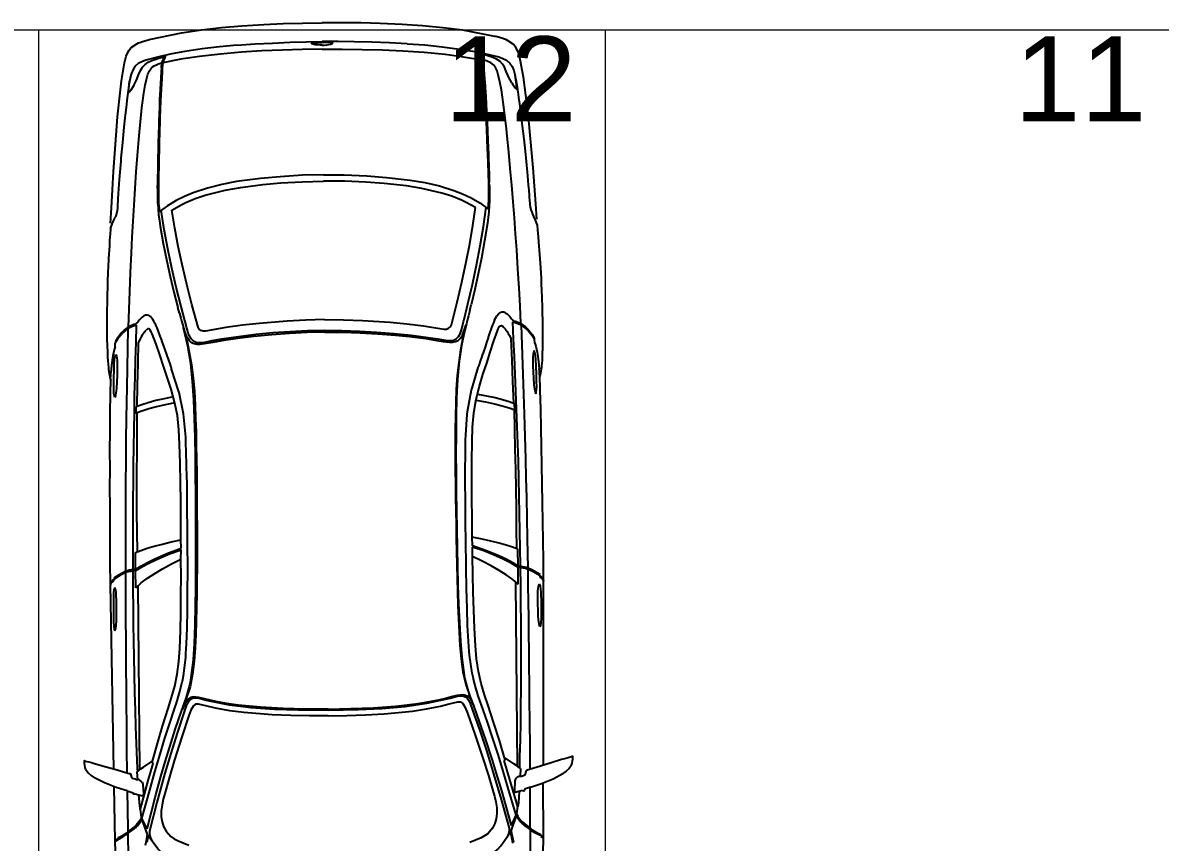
# Model space of a CAD drawing. Header units: inches. Extents: x 13 to 261, y -112 to -47.
# Drawn here: x 52.744 to 57.562, y -82.17 to -78.697 of the extents above; entities that cross this region are included whole.
import ezdxf

# ---------------------------------------------------------------- set-up
doc = ezdxf.new("R2010")
doc.units = ezdxf.units.IN
doc.header["$MEASUREMENT"] = 0
doc.layers.add('CAJONES', color=3, linetype='Continuous', lineweight=20)
doc.layers.add('TEXTOS', color=124, linetype='Continuous', lineweight=30)
doc.styles.add('TEXTOS', font='ARIALUNI.TTF', dxfattribs={"height": 0.36})

msp = doc.modelspace()

# ---------------------------------------------------------------- linework, layer by layer
at = {"linetype": 'Continuous'}
for p, q in [((54.7471, -78.7557), (54.7441, -78.7547)), ((53.2772, -78.7689), (53.2802, -78.7678)), ((53.3458, -78.8407), (53.3498, -78.8402)), ((54.6798, -78.8288), (54.6758, -78.8283)), ((54.6946, -78.8682), (54.6936, -78.8607)), ((53.3312, -78.8879), (53.3312, -78.8869)), ((53.3317, -78.8804), (53.3326, -78.8729)), ((54.6952, -78.8757), (54.6952, -78.8747)), ((53.3148, -79.3995), (53.3152, -79.3865)), ((54.7208, -79.387), (54.7201, -79.374)), ((54.7208, -79.387), (54.721, -79.4155)), ((53.3148, -79.3995), (53.3151, -79.428)), ((53.1161, -79.5458), (53.1195, -79.4813)), ((54.922, -79.5297), (54.9175, -79.4652)), ((53.4081, -79.9282), (53.4013, -79.9043)), ((54.637, -79.9172), (54.6433, -79.8932)), ((53.2388, -79.9562), (53.2343, -79.9618)), ((53.4194, -79.9691), (53.4194, -79.9701)), ((53.4194, -79.9701), (53.4231, -79.9836)), ((54.6264, -79.9593), (54.623, -79.9729)), ((54.6264, -79.9583), (54.6264, -79.9593)), ((54.8067, -79.9422), (54.8113, -79.9477)), ((54.8224, -79.9646), (54.8194, -79.9641)), ((53.2235, -79.9789), (53.2265, -79.9784)), ((53.2617, -80.0055), (53.2662, -80.0005)), ((53.4231, -79.9836), (53.4241, -79.9881)), ((53.4246, -79.9901), (53.4241, -79.9881)), ((53.4256, -79.9906), (53.4246, -79.9901)), ((53.4405, -80.0314), (53.4256, -79.9906)), ((54.6064, -80.021), (54.6206, -79.9799)), ((54.6206, -79.9799), (54.6216, -79.9794)), ((54.6216, -79.9794), (54.622, -79.9774)), ((54.623, -79.9729), (54.622, -79.9774)), ((54.7847, -79.9919), (54.7801, -79.987)), ((53.1353, -80.0708), (53.1357, -80.0542)), ((53.2386, -80.0433), (53.2375, -80.0403)), ((54.8085, -80.0292), (54.8095, -80.0262)), ((54.9123, -80.0549), (54.9116, -80.0383)), ((53.3742, -80.164), (53.3736, -80.162)), ((54.6751, -80.1524), (54.6756, -80.1504)), ((54.9355, -80.2486), (54.9335, -80.1966)), ((53.1156, -80.2649), (53.1166, -80.2128)), ((54.9355, -80.2486), (54.9355, -80.2481)), ((54.9355, -80.2546), (54.9355, -80.2486)), ((53.1156, -80.2649), (53.1155, -80.2644)), ((53.1156, -80.2709), (53.1156, -80.2649)), ((54.6484, -80.9132), (54.6481, -80.8777)), ((53.4145, -80.9242), (53.4141, -80.8887)), ((53.4144, -80.9697), (53.4145, -80.9302)), ((54.6493, -80.9587), (54.6485, -80.9192)), ((54.8427, -80.9999), (54.8416, -80.9274)), ((53.2218, -81.0144), (53.2216, -80.9419)), ((53.2218, -81.0144), (53.2118, -81.0135)), ((54.8427, -80.9999), (54.8527, -80.9988)), ((53.1158, -81.0749), (53.1158, -81.0744)), ((53.1158, -81.0774), (53.1158, -81.0749)), ((53.1303, -81.8598), (53.1158, -81.0774)), ((53.1346, -81.0527), (53.1296, -81.0508)), ((53.1297, -81.0623), (53.1296, -81.0563)), ((54.8398, -81.8485), (54.8328, -81.068)), ((54.9305, -81.0367), (54.9355, -81.0346)), ((54.9356, -81.0461), (54.9356, -81.0401)), ((54.9492, -81.8435), (54.9497, -81.061)), ((54.9497, -81.0585), (54.9497, -81.058)), ((54.9497, -81.061), (54.9497, -81.0585)), ((53.2399, -81.8628), (53.2329, -81.0823)), ((53.3905, -81.5935), (53.3909, -81.5919)), ((54.6576, -81.6001), (54.657, -81.5986)), ((54.6844, -81.5819), (54.6839, -81.5804)), ((53.4176, -81.6112), (53.4181, -81.6097)), ((53.198, -81.8792), (53.2025, -81.8811)), ((53.2077, -81.8991), (53.2025, -81.8811)), ((53.2279, -81.8724), (53.2297, -81.9059)), ((54.8519, -81.8579), (54.8507, -81.8914)), ((54.8557, -81.8899), (54.8507, -81.8914)), ((54.8726, -81.8842), (54.8774, -81.8662)), ((54.8819, -81.8641), (54.8774, -81.8662)), ((53.136, -82.1623), (53.132, -81.9348)), ((53.2247, -81.9044), (53.2297, -81.9059)), ((53.2493, -81.9147), (53.2524, -81.9232)), ((54.8313, -81.9006), (54.8283, -81.9091)), ((54.8946, -81.937), (54.8697, -81.9457)), ((54.949, -82.146), (54.9489, -81.9185)), ((53.1867, -81.9523), (53.2117, -81.9606)), ((53.2117, -81.9606), (53.2118, -81.9651)), ((53.2118, -81.9651), (53.2123, -81.9661)), ((53.2203, -81.9655), (53.2518, -81.9737)), ((54.8612, -81.9508), (54.8298, -81.9596)), ((54.8697, -81.9502), (54.8692, -81.9512)), ((54.8697, -81.9457), (54.8697, -81.9502)), ((53.2472, -82.0643), (53.2424, -82.0318)), ((54.8361, -82.05), (54.8403, -82.0175)), ((53.2723, -82.137), (53.2487, -82.0707)), ((54.8122, -82.1233), (54.8347, -82.0566)), ((54.8088, -82.1293), (54.8093, -82.1283)), ((54.8103, -82.1308), (54.8093, -82.1283)), ((53.1361, -82.1678), (53.136, -82.1623)), ((53.136, -82.1643), (53.136, -82.1638)), ((53.1376, -82.1667), (53.1361, -82.1678)), ((53.1448, -82.4187), (53.1361, -82.1678)), ((53.1465, -82.1612), (53.1376, -82.1667)), ((53.2744, -82.1445), (53.2754, -82.142)), ((53.2759, -82.143), (53.2754, -82.142)), ((54.9384, -82.1451), (54.9475, -82.1505)), ((54.9448, -82.4026), (54.949, -82.1515)), ((54.9475, -82.1505), (54.949, -82.1515)), ((54.949, -82.1515), (54.949, -82.146)), ((54.949, -82.148), (54.949, -82.1475))]:
    msp.add_line(p, q, dxfattribs=at)
for points in [[(53.2802, -78.7678), (53.4159, -78.7396), (53.5008, -78.7274), (53.5862, -78.7176), (53.6717, -78.7103), (53.7651, -78.7045), (53.8471, -78.7008), (53.9296, -78.6985), (54.0116, -78.6973)], [(54.7441, -78.7547), (54.6079, -78.7289), (54.5228, -78.7182), (54.4372, -78.71), (54.3516, -78.7042), (54.2581, -78.7001), (54.1761, -78.6978), (54.0936, -78.697), (54.0116, -78.6973)], [(54.9175, -79.4652), (54.9118, -79.3883), (54.9061, -79.3118), (54.8994, -79.2349), (54.8922, -79.1579), (54.8845, -79.081), (54.8754, -79.0046), (54.8647, -78.9282), (54.8515, -78.8523), (54.8437, -78.8238), (54.8315, -78.7995), (54.8214, -78.788), (54.7978, -78.7723), (54.7897, -78.7683), (54.7842, -78.7664), (54.7727, -78.7625), (54.7471, -78.7557)], [(53.1195, -79.4813), (53.1239, -79.4043), (53.1282, -79.3277), (53.1335, -79.2507), (53.1393, -79.1736), (53.1456, -79.0965), (53.1534, -79.02), (53.1627, -78.9434), (53.1746, -78.8673), (53.1818, -78.8387), (53.1936, -78.8141), (53.2035, -78.8025), (53.2268, -78.7863), (53.2348, -78.7822), (53.2403, -78.7802), (53.2517, -78.7761), (53.2772, -78.7689)], [(53.6519, -78.7925), (53.578, -78.7992), (53.5045, -78.8078), (53.4311, -78.819), (53.3757, -78.829), (53.3203, -78.841), (53.266, -78.8555), (53.249, -78.8621), (53.2331, -78.8703), (53.2192, -78.8824), (53.2098, -78.8975), (53.2035, -78.9145), (53.1996, -78.9311)], [(54.0126, -78.8093), (53.9281, -78.8105), (53.8436, -78.8128), (53.7571, -78.8166), (53.6707, -78.8218), (53.5812, -78.8296), (53.4923, -78.8399), (53.4144, -78.8521), (53.3371, -78.8663)], [(53.6519, -78.7925), (53.7269, -78.7868), (53.8018, -78.7832), (53.8768, -78.78), (53.9443, -78.7784), (54.0123, -78.7768)], [(54.0124, -78.7923), (54.0034, -78.7919), (53.9934, -78.7914), (53.9844, -78.79), (53.9769, -78.7886), (53.9764, -78.7886), (53.9684, -78.7862), (53.9683, -78.7837), (53.9818, -78.7811), (53.9953, -78.7804), (54.0123, -78.7803)], [(54.3729, -78.7861), (54.2978, -78.7817), (54.2228, -78.7794), (54.1478, -78.7776), (54.0803, -78.7772), (54.0123, -78.7768)], [(54.0124, -78.7923), (54.0214, -78.7917), (54.0314, -78.7911), (54.0404, -78.7895), (54.0479, -78.788), (54.0484, -78.788), (54.0564, -78.7854), (54.0563, -78.7829), (54.0428, -78.7805), (54.0293, -78.7801), (54.0123, -78.7803)], [(54.0126, -78.8093), (54.0971, -78.809), (54.1816, -78.8098), (54.2681, -78.812), (54.3546, -78.8157), (54.4442, -78.8219), (54.5333, -78.8306), (54.6114, -78.8414), (54.689, -78.8542)], [(54.3729, -78.7861), (54.4469, -78.7914), (54.5205, -78.7987), (54.5941, -78.8086), (54.6497, -78.8176), (54.7053, -78.8286), (54.7599, -78.8421), (54.7769, -78.8484), (54.793, -78.8563), (54.8071, -78.8682), (54.8168, -78.8831), (54.8234, -78.9), (54.8276, -78.9165)], [(53.2621, -78.8735), (53.276, -78.8644), (53.291, -78.8572), (53.3199, -78.8475), (53.3458, -78.8407)], [(53.3498, -78.8402), (53.3459, -78.8452), (53.34, -78.8573), (53.3385, -78.8613), (53.3375, -78.8643), (53.3371, -78.8663), (53.3371, -78.8663), (53.3371, -78.8673), (53.3366, -78.8718), (53.3357, -78.8788), (53.3357, -78.8793), (53.3357, -78.8803), (53.3352, -78.8863), (53.3344, -78.9053), (53.3331, -78.9314), (53.3327, -78.9334), (53.3306, -78.9789), (53.328, -79.0264), (53.3252, -79.1009), (53.3248, -79.1144), (53.3237, -79.1575), (53.3221, -79.207), (53.3221, -79.207), (53.32, -79.3025), (53.3194, -79.35), (53.3187, -79.39), (53.3188, -79.3925), (53.3189, -79.411), (53.3191, -79.4355), (53.3192, -79.445), (53.3193, -79.4515), (53.3193, -79.4545), (53.3194, -79.462), (53.3227, -79.4975)], [(53.3331, -78.8664), (53.335, -78.8613), (53.336, -78.8588)], [(53.3458, -78.8407), (53.3379, -78.8538), (53.336, -78.8583), (53.336, -78.8588)], [(54.6758, -78.8283), (54.6798, -78.8333), (54.6859, -78.8453), (54.6875, -78.8492), (54.6885, -78.8522), (54.689, -78.8542), (54.689, -78.8542), (54.689, -78.8552), (54.6895, -78.8597), (54.6906, -78.8667), (54.6906, -78.8672), (54.6906, -78.8682), (54.6912, -78.8742), (54.6923, -78.8932), (54.6941, -78.9192), (54.6946, -78.9212), (54.6975, -78.9667), (54.7009, -79.0141), (54.7051, -79.0886), (54.7057, -79.1021), (54.7076, -79.1451), (54.71, -79.1946), (54.71, -79.1946), (54.7139, -79.29), (54.7153, -79.3375), (54.7167, -79.3775), (54.7167, -79.38), (54.7169, -79.3985), (54.7171, -79.423), (54.7172, -79.4325), (54.7172, -79.439), (54.7173, -79.442), (54.7173, -79.4495), (54.7146, -79.485)], [(54.7641, -78.8601), (54.75, -78.8512), (54.7349, -78.8443), (54.7058, -78.8351), (54.6798, -78.8288)], [(54.6798, -78.8288), (54.6879, -78.8417), (54.6899, -78.8462), (54.6899, -78.8467)], [(54.693, -78.8542), (54.691, -78.8492), (54.6899, -78.8467)], [(54.854, -79.9718), (54.8503, -79.8968), (54.8462, -79.8219), (54.8414, -79.7404), (54.8362, -79.6594), (54.8311, -79.5915), (54.8265, -79.524), (54.8209, -79.4561), (54.8153, -79.3851), (54.8091, -79.3147), (54.8025, -79.2457), (54.7964, -79.1773), (54.7931, -79.1468), (54.7807, -79.0434), (54.7716, -78.9815), (54.7648, -78.9481), (54.7596, -78.9241), (54.7529, -78.9012), (54.7463, -78.8872), (54.7372, -78.8753), (54.7321, -78.8708), (54.7261, -78.8669), (54.7105, -78.8595), (54.708, -78.8586), (54.693, -78.8542)], [(54.693, -78.8542), (54.693, -78.8552), (54.6936, -78.8607)], [(54.7981, -78.9198), (54.7919, -78.9033), (54.7843, -78.8859), (54.7757, -78.872), (54.7641, -78.8601)], [(53.1921, -79.9867), (53.1944, -79.9116), (53.1972, -79.8366), (53.2005, -79.7551), (53.2043, -79.674), (53.2082, -79.606), (53.2116, -79.5385), (53.216, -79.4704), (53.2203, -79.3994), (53.2252, -79.3288), (53.2306, -79.2598), (53.2355, -79.1912), (53.2382, -79.1607), (53.2488, -79.0571), (53.2567, -78.995), (53.2629, -78.9615), (53.2677, -78.9374), (53.274, -78.9144), (53.2804, -78.9003), (53.2892, -78.8883), (53.2942, -78.8837), (53.3002, -78.8797), (53.3156, -78.872), (53.3181, -78.871), (53.3331, -78.8664)], [(53.2292, -78.9338), (53.235, -78.9172), (53.2423, -78.8997), (53.2507, -78.8856), (53.2621, -78.8735)], [(53.3312, -78.8879), (53.3304, -78.9024), (53.3304, -78.9024), (53.3286, -78.9304), (53.3261, -78.9784), (53.3261, -78.9834), (53.3239, -79.0209), (53.3227, -79.0545), (53.3208, -79.1145), (53.3203, -79.1215), (53.3204, -79.131), (53.3181, -79.207), (53.3181, -79.207), (53.3174, -79.238), (53.3166, -79.2665), (53.3163, -79.2835), (53.3156, -79.3165), (53.3155, -79.3595), (53.3152, -79.3865)], [(53.3312, -78.8869), (53.3312, -78.8859), (53.3317, -78.8829), (53.3317, -78.8804)], [(53.3331, -78.8664), (53.3331, -78.8674), (53.3326, -78.8729)], [(54.6952, -78.8747), (54.6952, -78.8737), (54.6946, -78.8707), (54.6946, -78.8682)], [(54.6952, -78.8757), (54.6963, -78.8902), (54.6963, -78.8902), (54.6986, -78.9181), (54.702, -78.9661), (54.702, -78.9711), (54.7049, -79.0086), (54.7067, -79.0421), (54.7097, -79.1021), (54.7103, -79.109), (54.7104, -79.1185), (54.714, -79.1945), (54.714, -79.1945), (54.7153, -79.2255), (54.7166, -79.254), (54.7172, -79.271), (54.7185, -79.304), (54.7194, -79.347), (54.7201, -79.374)], [(53.1996, -78.9311), (53.1991, -78.9331), (53.1963, -78.9466), (53.1953, -78.9526), (53.1915, -78.9761), (53.1901, -78.9841), (53.1878, -79.0057), (53.1864, -79.0152), (53.185, -79.0287), (53.1817, -79.0557), (53.178, -79.0888), (53.1766, -79.1003), (53.1725, -79.1393), (53.1661, -79.2049), (53.1602, -79.2704), (53.1593, -79.2844), (53.153, -79.362), (53.1503, -79.401), (53.149, -79.4205), (53.1472, -79.445)], [(53.2146, -78.9631), (53.2016, -78.983), (53.1986, -78.9871), (53.1966, -78.9891), (53.1942, -78.9916), (53.1932, -78.9921), (53.1922, -78.9911), (53.1921, -78.9861), (53.1921, -78.9856), (53.1921, -78.9836), (53.193, -78.9736), (53.1966, -78.9444)], [(53.2146, -78.9631), (53.2252, -78.9438), (53.2292, -78.9338)], [(54.8151, -78.9522), (54.8022, -78.9297), (54.7981, -78.9198)], [(54.8151, -78.9522), (54.8194, -78.9581), (54.8265, -78.9685), (54.8296, -78.9725), (54.8316, -78.9745), (54.8341, -78.9769), (54.8351, -78.9774), (54.8361, -78.9764), (54.8361, -78.9714), (54.836, -78.9709), (54.836, -78.9689), (54.8349, -78.9589), (54.8308, -78.9298)], [(54.8276, -78.9165), (54.8281, -78.9185), (54.8312, -78.932), (54.8323, -78.9379), (54.8365, -78.9614), (54.838, -78.9694), (54.8407, -78.9909), (54.8423, -79.0004), (54.8439, -79.0138), (54.8477, -79.0408), (54.852, -79.0738), (54.8536, -79.0853), (54.8584, -79.1242), (54.866, -79.1897), (54.8731, -79.2551), (54.8742, -79.2691), (54.8819, -79.3465), (54.8853, -79.3855), (54.8869, -79.405), (54.8892, -79.4295)], [(54.0173, -79.3413), (53.9293, -79.3435), (53.8339, -79.3494), (53.7505, -79.3571), (53.6501, -79.3705), (53.5877, -79.3821), (53.5263, -79.3977), (53.466, -79.4177), (53.4291, -79.433), (53.3933, -79.4508), (53.357, -79.4727), (53.3227, -79.4975)], [(54.0173, -79.3413), (54.1053, -79.342), (54.2009, -79.3461), (54.2844, -79.3524), (54.385, -79.364), (54.4476, -79.3744), (54.5093, -79.3889), (54.5699, -79.4078), (54.6071, -79.4225), (54.6432, -79.4397), (54.6799, -79.4608), (54.7146, -79.485)], [(53.3761, -79.491), (53.4174, -79.4676), (53.4344, -79.4595), (53.4747, -79.4421), (53.5166, -79.4282), (53.6019, -79.4065), (53.6663, -79.3949), (53.7607, -79.3826), (53.8376, -79.3759), (53.9276, -79.3706), (54.0176, -79.3678)], [(54.6611, -79.4795), (54.6194, -79.4569), (54.6023, -79.449), (54.5617, -79.4324), (54.5195, -79.4193), (54.4339, -79.399), (54.3693, -79.3886), (54.2747, -79.378), (54.1976, -79.3726), (54.1076, -79.3689), (54.0176, -79.3678)], [(53.3151, -79.428), (53.3152, -79.4425), (53.3153, -79.453), (53.3154, -79.46), (53.3159, -79.467), (53.3171, -79.4845)], [(54.721, -79.4155), (54.7211, -79.43), (54.7212, -79.4405), (54.7213, -79.4475), (54.7209, -79.4545), (54.72, -79.472)], [(54.8892, -79.4295), (54.8892, -79.4315), (54.8892, -79.434)], [(54.8892, -79.434), (54.8909, -79.4539), (54.8914, -79.4594), (54.892, -79.4659), (54.8936, -79.4784), (54.8957, -79.4879), (54.8967, -79.4904), (54.8998, -79.4999), (54.8998, -79.5004), (54.9013, -79.5034)], [(53.1473, -79.4495), (53.1459, -79.4696), (53.1455, -79.4751), (53.145, -79.4816), (53.1437, -79.4941), (53.1417, -79.5036), (53.1408, -79.5061), (53.1379, -79.5156), (53.1379, -79.5161), (53.1364, -79.5191)], [(53.1472, -79.445), (53.1472, -79.447), (53.1473, -79.4495)], [(53.3171, -79.4845), (53.3198, -79.5105), (53.323, -79.5355), (53.3263, -79.5594), (53.3394, -79.6333), (53.3541, -79.7072), (53.3687, -79.7731), (53.3843, -79.8384), (53.4013, -79.9043)], [(54.0228, -79.9552), (54.1023, -79.956), (54.1824, -79.9583), (54.2999, -79.9663), (54.3715, -79.9726), (54.4421, -79.9815), (54.5282, -79.9952), (54.5387, -79.9951), (54.5477, -79.992), (54.5551, -79.986), (54.5595, -79.9774), (54.5837, -79.8817), (54.6039, -79.796), (54.6227, -79.7109), (54.6375, -79.6337), (54.6503, -79.5566), (54.6611, -79.4795)], [(54.0232, -80.0012), (54.0962, -80.0016), (54.1698, -80.0039), (54.2428, -80.0078), (54.3159, -80.0136), (54.3889, -80.021), (54.4615, -80.0303), (54.5016, -80.037), (54.5411, -80.0436), (54.5551, -80.044), (54.5681, -80.0419), (54.5796, -80.0368), (54.5895, -80.0272), (54.5964, -80.0156), (54.6013, -80.0026), (54.6046, -79.989), (54.608, -79.976), (54.6114, -79.9625), (54.6148, -79.9489), (54.6298, -79.8888), (54.649, -79.8066), (54.6663, -79.725), (54.6821, -79.6428), (54.6953, -79.5607), (54.7066, -79.4786)], [(54.72, -79.472), (54.7178, -79.498), (54.715, -79.523), (54.7122, -79.547), (54.7004, -79.6212), (54.687, -79.6953), (54.6736, -79.7614), (54.6592, -79.827), (54.6433, -79.8932)], [(54.8946, -79.4834), (54.8957, -79.4879), (54.8967, -79.4904), (54.8998, -79.4999), (54.8998, -79.5004), (54.9013, -79.5034)], [(53.1163, -79.5688), (53.1227, -79.5503), (53.1232, -79.5498), (53.1251, -79.5442), (53.1295, -79.5337), (53.1339, -79.5247), (53.1359, -79.5201), (53.1364, -79.5191)], [(53.1427, -79.4991), (53.1417, -79.5036), (53.1408, -79.5061), (53.1379, -79.5156), (53.1379, -79.5161), (53.1364, -79.5191)], [(54.0232, -80.0012), (53.9502, -80.0029), (53.8768, -80.0065), (53.8038, -80.0117), (53.7309, -80.0188), (53.658, -80.0275), (53.5855, -80.0381), (53.5456, -80.0455), (53.5062, -80.0529), (53.4922, -80.0535), (53.4792, -80.0516), (53.4676, -80.0467), (53.4575, -80.0373), (53.4504, -80.0259), (53.4453, -80.0129), (53.4417, -79.9994), (53.4381, -79.9865), (53.4345, -79.973), (53.4308, -79.9595), (53.4148, -79.8997), (53.3941, -79.8179), (53.3753, -79.7365), (53.3581, -79.6547), (53.3434, -79.5728), (53.3306, -79.4909)], [(54.0228, -79.9552), (53.9433, -79.9574), (53.8634, -79.9612), (53.746, -79.9712), (53.6745, -79.9788), (53.6041, -79.989), (53.5182, -80.0042), (53.5077, -80.0043), (53.4987, -80.0014), (53.4912, -79.9955), (53.4866, -79.987), (53.4607, -79.8918), (53.439, -79.8064), (53.4187, -79.7216), (53.4025, -79.6448), (53.3883, -79.5679), (53.3761, -79.491)], [(54.9223, -79.5527), (54.9156, -79.5342), (54.9151, -79.5337), (54.913, -79.5283), (54.9084, -79.5178), (54.9039, -79.5088), (54.9018, -79.5043), (54.9013, -79.5034)], [(53.1163, -79.5688), (53.1159, -79.5713), (53.1145, -79.5913), (53.1123, -79.6204), (53.111, -79.6419), (53.1075, -79.6959), (53.1058, -79.7329), (53.105, -79.7529), (53.1034, -79.7964), (53.103, -79.8105), (53.1019, -79.857), (53.1015, -79.8685), (53.1012, -79.8865), (53.1009, -79.912), (53.1005, -79.926), (53.1007, -79.9505), (53.1004, -79.969), (53.1005, -79.9835), (53.1007, -79.9975), (53.1007, -80.006), (53.1008, -80.018), (53.101, -80.03), (53.101, -80.04), (53.1018, -80.0635), (53.1025, -80.094), (53.1037, -80.115), (53.1049, -80.1304), (53.1055, -80.1434), (53.1071, -80.1574), (53.1077, -80.1654), (53.1082, -80.1714)], [(54.9223, -79.5527), (54.9228, -79.5552), (54.9245, -79.5751), (54.9272, -79.6041), (54.9289, -79.6256), (54.9334, -79.6796), (54.9357, -79.7166), (54.9369, -79.7365), (54.9393, -79.78), (54.9399, -79.794), (54.9418, -79.8405), (54.9424, -79.852), (54.9431, -79.87), (54.9438, -79.8955), (54.9444, -79.9095), (54.9447, -79.934), (54.9453, -79.9525), (54.9455, -79.967), (54.9456, -79.981), (54.9457, -79.9895), (54.9458, -80.0015), (54.9459, -80.0135), (54.946, -80.0235), (54.9457, -80.047), (54.9455, -80.0775), (54.9446, -80.0985), (54.9438, -80.114), (54.9434, -80.127), (54.942, -80.141), (54.9416, -80.149), (54.9411, -80.155)], [(54.637, -79.9172), (54.6317, -79.9388), (54.6288, -79.9493), (54.6264, -79.9583)], [(53.3034, -79.9697), (53.2993, -79.9617), (53.2953, -79.9547), (53.2938, -79.9528), (53.2847, -79.9418), (53.2816, -79.9394), (53.2801, -79.9389), (53.2786, -79.9379), (53.2716, -79.936), (53.2661, -79.936), (53.2641, -79.9365), (53.2586, -79.9391), (53.2567, -79.9401), (53.2552, -79.9411), (53.2502, -79.9446), (53.2487, -79.9462), (53.2472, -79.9477), (53.2388, -79.9562), (53.2343, -79.9618), (53.2319, -79.9653), (53.2274, -79.9703), (53.2249, -79.9719), (53.2215, -79.9744), (53.215, -79.9765), (53.2125, -79.9775), (53.205, -79.9805), (53.2025, -79.9816), (53.1946, -79.9851), (53.1921, -79.9867), (53.1866, -79.9902), (53.1821, -79.9933), (53.1732, -80.0003), (53.1628, -80.0109), (53.145, -80.0341), (53.1366, -80.0477)], [(53.3034, -79.9697), (53.3085, -79.9811), (53.3111, -79.9876), (53.3121, -79.9901), (53.3182, -80.006), (53.3254, -80.0255), (53.3316, -80.0419), (53.3321, -80.0449), (53.3393, -80.0639), (53.3459, -80.0838), (53.3526, -80.1032), (53.3562, -80.1127), (53.3567, -80.1142)], [(53.4081, -79.9282), (53.4137, -79.9497), (53.4168, -79.9602), (53.4194, -79.9691)], [(54.7424, -79.9568), (54.7375, -79.9683), (54.735, -79.9749), (54.734, -79.9774), (54.7282, -79.9934), (54.7214, -80.013), (54.7155, -80.0295), (54.715, -80.0325), (54.7082, -80.0516), (54.7019, -80.0717), (54.6956, -80.0912), (54.6921, -80.1007), (54.6917, -80.1023)], [(54.7424, -79.9568), (54.7463, -79.9488), (54.7502, -79.9417), (54.7517, -79.9397), (54.7606, -79.9286), (54.7636, -79.9261), (54.7651, -79.9256), (54.7666, -79.9246), (54.7736, -79.9225), (54.7791, -79.9225), (54.7811, -79.9229), (54.7866, -79.9254), (54.7886, -79.9264), (54.7901, -79.9274), (54.7951, -79.9308), (54.7966, -79.9323), (54.7982, -79.9338), (54.8067, -79.9422), (54.8113, -79.9477), (54.8138, -79.9512), (54.8184, -79.9561), (54.8209, -79.9576), (54.8244, -79.9601), (54.8309, -79.962), (54.8334, -79.963), (54.8409, -79.9659), (54.8435, -79.9669), (54.8515, -79.9703), (54.854, -79.9718), (54.8595, -79.9752), (54.8641, -79.9782), (54.8731, -79.9851), (54.8837, -79.9955), (54.9019, -80.0184), (54.9105, -80.0318)], [(54.8527, -80.9988), (54.8515, -80.9249), (54.8499, -80.8514), (54.8487, -80.7774), (54.847, -80.7034), (54.8449, -80.6294), (54.8432, -80.5554), (54.8411, -80.4814), (54.8384, -80.4075), (54.8357, -80.3335), (54.8331, -80.2595), (54.8299, -80.1855), (54.8268, -80.1115), (54.8231, -80.0381), (54.8194, -79.9641)], [(54.8224, -79.9646), (54.8259, -79.966), (54.833, -79.969)], [(54.833, -79.969), (54.834, -79.969), (54.8435, -79.9729), (54.852, -79.9763), (54.8561, -79.9788), (54.8606, -79.9812), (54.8651, -79.9852), (54.8772, -79.9951), (54.8873, -80.005), (54.8878, -80.0055), (54.901, -80.0219), (54.9116, -80.0383)], [(53.213, -79.9835), (53.212, -79.9835), (53.2026, -79.9876), (53.1941, -79.9911), (53.1901, -79.9937), (53.1857, -79.9962), (53.1812, -80.0003), (53.1693, -80.0104), (53.1594, -80.0205), (53.1589, -80.021), (53.146, -80.0376), (53.1357, -80.0542)], [(53.1803, -81.0218), (53.1802, -80.8998), (53.1804, -80.8118), (53.1807, -80.7238), (53.1809, -80.6423), (53.1817, -80.5608), (53.1824, -80.4663), (53.184, -80.3713), (53.1864, -80.2432), (53.1876, -80.1602), (53.1889, -80.0767), (53.1901, -79.9937)], [(53.1864, -80.2432), (53.1876, -80.1602), (53.1889, -80.0767), (53.1901, -79.9937)], [(53.2118, -81.0135), (53.2116, -80.9395), (53.2119, -80.866), (53.2118, -80.792), (53.2121, -80.718), (53.2129, -80.644), (53.2133, -80.57), (53.2141, -80.496), (53.2155, -80.422), (53.2168, -80.348), (53.2181, -80.2739), (53.22, -80.1999), (53.2218, -80.1259), (53.2242, -80.0524), (53.2265, -79.9784)], [(53.2235, -79.9789), (53.22, -79.9804), (53.213, -79.9835)], [(53.2617, -80.0055), (53.2617, -80.0055), (53.2598, -80.0081), (53.2514, -80.0196), (53.2499, -80.0216), (53.2499, -80.0216), (53.2464, -80.0277), (53.2415, -80.0367), (53.2396, -80.0407), (53.2351, -80.0508)], [(53.408, -80.4828), (53.405, -80.4218), (53.3989, -80.3613), (53.3874, -80.3034), (53.3724, -80.2496), (53.3565, -80.1997), (53.3401, -80.1518), (53.3241, -80.105), (53.3087, -80.0586), (53.2923, -80.0158), (53.2883, -80.0068), (53.2842, -79.9993), (53.2791, -79.9944), (53.2741, -79.9939), (53.2692, -79.997), (53.2662, -80.0005)], [(53.4771, -80.7766), (53.4769, -80.6931), (53.4762, -80.6136), (53.4755, -80.5342), (53.4738, -80.4547), (53.4721, -80.3752), (53.4688, -80.2962), (53.4636, -80.2177), (53.4555, -80.1413), (53.4428, -80.0674), (53.4246, -79.9901), (53.4386, -80.041), (53.4495, -80.0929), (53.4585, -80.1468), (53.4655, -80.2022), (53.471, -80.2592), (53.474, -80.3162), (53.4765, -80.3736), (53.4781, -80.4311), (53.4791, -80.4886), (53.4801, -80.5461), (53.4811, -80.6036), (53.4816, -80.6611), (53.4816, -80.7191), (53.4821, -80.7766)], [(54.0233, -80.0082), (53.9483, -80.0099), (53.8733, -80.0136), (53.7984, -80.0192), (53.7234, -80.0264), (53.665, -80.0334), (53.5961, -80.0436), (53.5487, -80.0515), (53.5222, -80.0567), (53.4957, -80.0605), (53.4827, -80.0606), (53.4702, -80.0582), (53.4592, -80.0533), (53.4501, -80.0454), (53.4405, -80.0314)], [(54.0233, -80.0082), (54.0983, -80.0086), (54.1733, -80.0109), (54.2484, -80.0152), (54.3234, -80.021), (54.382, -80.027), (54.4511, -80.0359), (54.4986, -80.043), (54.5252, -80.0477), (54.5517, -80.051), (54.5647, -80.0509), (54.5772, -80.0483), (54.5881, -80.0432), (54.5971, -80.0351), (54.6064, -80.021)], [(54.5831, -80.7668), (54.5819, -80.6833), (54.5811, -80.6038), (54.5804, -80.5243), (54.5807, -80.4448), (54.581, -80.3653), (54.5828, -80.2862), (54.5866, -80.2077), (54.5934, -80.1311), (54.6048, -80.057), (54.6216, -79.9794), (54.6085, -80.0305), (54.5985, -80.0826), (54.5905, -80.1367), (54.5845, -80.1922), (54.58, -80.2493), (54.578, -80.3063), (54.5765, -80.3638), (54.576, -80.4213), (54.576, -80.4788), (54.576, -80.5363), (54.5761, -80.5938), (54.5766, -80.6513), (54.5776, -80.7093), (54.5781, -80.7668)], [(54.647, -80.4717), (54.6489, -80.4106), (54.6539, -80.3501), (54.6644, -80.292), (54.6784, -80.2379), (54.6934, -80.1877), (54.709, -80.1396), (54.7241, -80.0925), (54.7387, -80.0458), (54.7543, -80.0027), (54.7582, -79.9937), (54.7621, -79.9861), (54.7671, -79.9811), (54.7721, -79.9805), (54.7771, -79.9835), (54.7801, -79.987)], [(54.7847, -79.9919), (54.7847, -79.9919), (54.7867, -79.9944), (54.7953, -80.0058), (54.7968, -80.0078), (54.7968, -80.0078), (54.8004, -80.0138), (54.8055, -80.0227), (54.8075, -80.0267), (54.8121, -80.0367)], [(54.8843, -81.0066), (54.8822, -80.8846), (54.8804, -80.7966), (54.8786, -80.7086), (54.8769, -80.6271), (54.8746, -80.5456), (54.8723, -80.4512), (54.8689, -80.3562), (54.8643, -80.2282), (54.8616, -80.1452), (54.8588, -80.0618), (54.8561, -79.9788)], [(54.8643, -80.2282), (54.8616, -80.1452), (54.8588, -80.0618), (54.8561, -79.9788)], [(53.1381, -80.0496), (53.1366, -80.0482), (53.1366, -80.0477)], [(53.2286, -80.3234), (53.2303, -80.2323), (53.2325, -80.1418), (53.2351, -80.0508)], [(54.8235, -80.3091), (54.8202, -80.2181), (54.8164, -80.1276), (54.8121, -80.0367)], [(54.9091, -80.0338), (54.9105, -80.0323), (54.9105, -80.0318)], [(54.9123, -80.0549), (54.9169, -80.0677), (54.9226, -80.0932), (54.9237, -80.1012), (54.9284, -80.1331), (54.9317, -80.1641)], [(53.1353, -80.0708), (53.1309, -80.0837), (53.1257, -80.1093), (53.1247, -80.1173), (53.1205, -80.1493), (53.1178, -80.1803)], [(53.1341, -80.2856), (53.1322, -80.2797), (53.1306, -80.2677), (53.13, -80.2552), (53.1298, -80.2342), (53.1305, -80.2017), (53.1307, -80.1692), (53.1319, -80.1392), (53.1323, -80.1267), (53.1342, -80.1157), (53.1383, -80.1024)], [(53.1383, -80.1024), (53.1412, -80.1101), (53.1427, -80.1176), (53.1438, -80.1286), (53.1445, -80.1441), (53.1442, -80.1681), (53.1434, -80.1921), (53.1426, -80.2191), (53.1414, -80.2461), (53.1405, -80.2571), (53.1391, -80.2661), (53.1372, -80.2767), (53.1341, -80.2856)], [(53.3567, -80.1142), (53.3598, -80.1232), (53.367, -80.1426), (53.3716, -80.1566), (53.3736, -80.162)], [(54.6917, -80.1023), (54.6887, -80.1113), (54.6819, -80.1308), (54.6775, -80.1449), (54.6756, -80.1504)], [(54.9098, -80.0866), (54.9071, -80.0943), (54.9057, -80.1018), (54.9048, -80.1128), (54.9044, -80.1284), (54.9051, -80.1523), (54.9063, -80.1763), (54.9076, -80.2033), (54.9093, -80.2303), (54.9104, -80.2413), (54.912, -80.2503), (54.9141, -80.2608), (54.9173, -80.2697)], [(54.9173, -80.2697), (54.9191, -80.2637), (54.9205, -80.2517), (54.9209, -80.2392), (54.9207, -80.2182), (54.9194, -80.1857), (54.9186, -80.1532), (54.9169, -80.1232), (54.9162, -80.1107), (54.9141, -80.0998), (54.9098, -80.0866)], [(54.6191, -80.7664), (54.6188, -80.7359), (54.6188, -80.7354), (54.6179, -80.6314), (54.6182, -80.6139), (54.6188, -80.5059), (54.6194, -80.4664), (54.6202, -80.4434), (54.6264, -80.3573), (54.6278, -80.3443), (54.645, -80.2532), (54.6469, -80.2462), (54.6732, -80.1584), (54.6751, -80.1529), (54.6751, -80.1524)], [(54.9411, -80.1555), (54.9411, -80.155), (54.9407, -80.158), (54.9378, -80.1736), (54.9349, -80.1891), (54.9335, -80.1966)], [(53.1082, -80.1719), (53.1082, -80.1714), (53.1087, -80.1744), (53.1119, -80.1899), (53.115, -80.2054), (53.1166, -80.2128)], [(53.1166, -80.2128), (53.1166, -80.2103), (53.1165, -80.2073), (53.1165, -80.2038), (53.1165, -80.2008), (53.1169, -80.1953), (53.1174, -80.1878), (53.1178, -80.1803)], [(53.4411, -80.777), (53.4409, -80.7465), (53.4409, -80.746), (53.4399, -80.642), (53.4393, -80.6245), (53.4368, -80.5165), (53.4355, -80.477), (53.4343, -80.454), (53.4265, -80.3681), (53.4249, -80.3551), (53.4061, -80.2643), (53.404, -80.2573), (53.3762, -80.17), (53.3742, -80.1645), (53.3742, -80.164)], [(54.9335, -80.1966), (54.9335, -80.1941), (54.9335, -80.1911), (54.9334, -80.1876), (54.9334, -80.1846), (54.9329, -80.1791), (54.9323, -80.1716), (54.9317, -80.1641)], [(54.9497, -81.0585), (54.9497, -81.0555), (54.949, -80.974), (54.9477, -80.8925), (54.947, -80.8105), (54.9458, -80.731), (54.9446, -80.6515), (54.9429, -80.5725), (54.9417, -80.493), (54.94, -80.4135), (54.9377, -80.3341), (54.9355, -80.2546)], [(53.1158, -81.0749), (53.1158, -81.0719), (53.115, -80.9904), (53.1148, -80.9089), (53.1141, -80.8269), (53.1139, -80.7474), (53.1137, -80.6679), (53.114, -80.5889), (53.1137, -80.5094), (53.114, -80.4299), (53.1148, -80.3504), (53.1156, -80.2709)], [(53.3817, -80.282), (53.3428, -80.2903), (53.3074, -80.2986), (53.2759, -80.3074), (53.248, -80.3157), (53.2246, -80.3249)], [(54.6634, -80.2965), (54.7045, -80.3041), (54.7415, -80.3123), (54.7746, -80.3205), (54.8037, -80.3288), (54.8283, -80.3375), (54.8275, -80.3105)], [(54.6697, -80.2705), (54.7087, -80.2781), (54.7443, -80.2858), (54.7759, -80.294), (54.804, -80.3018), (54.8275, -80.3105)], [(53.3885, -80.3079), (53.3475, -80.3163), (53.3106, -80.3251), (53.2777, -80.3339), (53.2488, -80.3427), (53.2243, -80.3519), (53.2246, -80.3249)], [(53.2278, -80.3504), (53.2271, -80.4344), (53.2268, -80.5189), (53.2266, -80.6029), (53.2263, -80.6869), (53.2266, -80.7709), (53.2273, -80.8549), (53.2281, -80.9389)], [(54.8248, -80.3361), (54.827, -80.4201), (54.8288, -80.5045), (54.8305, -80.5885), (54.8323, -80.6725), (54.8335, -80.7565), (54.8343, -80.8405), (54.835, -80.9245)], [(53.4141, -80.8887), (53.4134, -80.8077), (53.4132, -80.7262), (53.412, -80.6452), (53.4102, -80.5642), (53.408, -80.4828)], [(54.6481, -80.8777), (54.6474, -80.7967), (54.6461, -80.7152), (54.6459, -80.6342), (54.6462, -80.5532), (54.647, -80.4717)], [(53.3909, -81.5919), (53.3934, -81.5849), (53.3934, -81.5844), (53.4012, -81.5604), (53.407, -81.5413), (53.4094, -81.5318), (53.42, -81.4897), (53.4205, -81.4872), (53.4248, -81.4646), (53.4346, -81.3876), (53.4355, -81.372), (53.4368, -81.3495), (53.4376, -81.33), (53.4405, -81.2615), (53.4418, -81.19), (53.4426, -81.1045), (53.4428, -81.0195), (53.4427, -81.004), (53.4423, -80.911), (53.4416, -80.823), (53.4411, -80.777)], [(53.4181, -81.6097), (53.4205, -81.6032), (53.4376, -81.5555), (53.4517, -81.5044), (53.456, -81.4834), (53.4667, -81.3973), (53.4711, -81.3282), (53.4739, -81.2492), (53.4757, -81.1697), (53.477, -81.0902), (53.4772, -81.0107), (53.4775, -80.9316), (53.4773, -80.8521), (53.4771, -80.7766)], [(53.4821, -80.7766), (53.4822, -80.8336), (53.4822, -80.8906), (53.4822, -80.9476), (53.4822, -81.0046), (53.4817, -81.0616), (53.4812, -81.1186), (53.4802, -81.1756), (53.4787, -81.2326), (53.4772, -81.2897), (53.4747, -81.3462), (53.4707, -81.4027), (53.4637, -81.4578), (53.4527, -81.5114), (53.4367, -81.561), (53.4196, -81.6082)], [(54.5781, -80.7668), (54.5791, -80.8238), (54.5801, -80.8808), (54.5811, -80.9378), (54.5821, -80.9948), (54.5837, -81.0518), (54.5852, -81.1087), (54.5872, -81.1657), (54.5897, -81.2227), (54.5922, -81.2797), (54.5957, -81.3362), (54.6007, -81.3926), (54.6087, -81.4475), (54.6207, -81.5009), (54.6376, -81.5503), (54.6555, -81.5971)], [(54.657, -81.5986), (54.6545, -81.5921), (54.6366, -81.5448), (54.6216, -81.4939), (54.6169, -81.473), (54.6047, -81.3871), (54.599, -81.3181), (54.5948, -81.2392), (54.5916, -81.1597), (54.5889, -81.0802), (54.5872, -81.0007), (54.5855, -80.9217), (54.5843, -80.8422), (54.5831, -80.7668)], [(54.6839, -81.5804), (54.6813, -81.5734), (54.6813, -81.5729), (54.6731, -81.549), (54.6669, -81.53), (54.6643, -81.5206), (54.653, -81.4787), (54.6525, -81.4762), (54.6478, -81.4537), (54.6366, -81.3768), (54.6354, -81.3613), (54.6337, -81.3388), (54.6325, -81.3193), (54.6284, -81.2509), (54.6258, -81.1794), (54.6235, -81.0939), (54.6218, -81.0089), (54.6216, -80.9934), (54.6203, -80.9004), (54.6195, -80.8124), (54.6191, -80.7664)], [(54.8416, -80.9274), (54.8185, -80.9192), (54.7919, -80.9104), (54.7613, -80.9022), (54.7267, -80.894), (54.6892, -80.8858), (54.6481, -80.8777)], [(53.2216, -80.9419), (53.2445, -80.9332), (53.271, -80.924), (53.3014, -80.9152), (53.3358, -80.9064), (53.3732, -80.8976), (53.4141, -80.8887)], [(53.2218, -81.0144), (53.2446, -80.9997), (53.272, -80.9845), (53.3029, -80.9692), (53.3547, -80.9467), (53.4145, -80.9242)], [(53.2233, -81.0189), (53.2512, -81.0017), (53.2845, -80.9839), (53.3228, -80.9655), (53.3662, -80.9476), (53.4145, -80.9302)], [(54.8427, -80.9999), (54.8196, -80.9856), (54.7919, -80.9709), (54.7608, -80.9562), (54.7086, -80.9346), (54.6484, -80.9132)], [(54.8412, -81.0045), (54.8131, -80.9877), (54.7794, -80.9705), (54.7408, -80.9528), (54.6971, -80.9357), (54.6485, -80.9192)], [(53.2235, -81.0914), (53.2463, -81.0712), (53.2731, -81.051), (53.3029, -81.0312), (53.3367, -81.0109), (53.3741, -80.9906), (53.4144, -80.9697)], [(53.2926, -81.8313), (53.294, -81.8258), (53.3144, -81.7521), (53.3367, -81.6779), (53.36, -81.6027), (53.3746, -81.5566), (53.3882, -81.509), (53.3987, -81.4574), (53.4053, -81.4038), (53.4093, -81.3483), (53.4121, -81.2732), (53.4139, -81.1977), (53.4142, -81.1217), (53.4146, -81.0457), (53.4144, -80.9697)], [(54.7865, -81.818), (54.785, -81.8125), (54.7633, -81.7392), (54.7396, -81.6654), (54.715, -81.5906), (54.6996, -81.5447), (54.6851, -81.4974), (54.6737, -81.446), (54.6662, -81.3925), (54.6612, -81.3371), (54.657, -81.2621), (54.6539, -81.1866), (54.6522, -81.1106), (54.6505, -81.0347), (54.6493, -80.9587)], [(54.8424, -81.0769), (54.8192, -81.0572), (54.792, -81.0374), (54.7619, -81.0182), (54.7277, -80.9985), (54.69, -80.9788), (54.6493, -80.9587)], [(53.2118, -81.0135), (53.2103, -81.014), (53.2103, -81.0145), (53.2033, -81.0161), (53.1953, -81.0172), (53.1873, -81.0192), (53.1803, -81.0218), (53.1649, -81.0294), (53.152, -81.0366), (53.1415, -81.0432), (53.1296, -81.0508)], [(53.2123, -81.0195), (53.2103, -81.02), (53.2063, -81.0211), (53.2013, -81.0221), (53.2003, -81.0221), (53.1963, -81.0227), (53.1908, -81.0237), (53.1809, -81.0273), (53.1804, -81.0273), (53.1789, -81.0283), (53.1769, -81.0293), (53.1729, -81.0309), (53.1669, -81.0339), (53.156, -81.04), (53.1421, -81.0487), (53.1411, -81.0492), (53.1396, -81.0502), (53.1386, -81.0507), (53.1296, -81.0563)], [(53.187, -81.8758), (53.1856, -81.7773), (53.1847, -81.6783), (53.1838, -81.5793), (53.1832, -81.5103), (53.1826, -81.4413), (53.182, -81.3723), (53.1818, -81.3033), (53.1812, -81.2343), (53.1811, -81.1653), (53.181, -81.0963), (53.1804, -81.0273)], [(53.2235, -81.0914), (53.2218, -81.0199), (53.2233, -81.0189), (53.2118, -81.0195)], [(53.2309, -81.8699), (53.2303, -81.8569), (53.229, -81.8229), (53.2259, -81.7509), (53.2232, -81.6805), (53.2211, -81.61), (53.2189, -81.535), (53.2173, -81.4605), (53.2161, -81.386), (53.215, -81.317), (53.2139, -81.248), (53.2132, -81.179), (53.2125, -81.099), (53.2118, -81.0195)], [(54.8424, -81.0769), (54.8427, -81.0054), (54.8412, -81.0045), (54.8527, -81.0048)], [(54.8489, -81.8554), (54.8492, -81.8424), (54.8499, -81.8084), (54.8518, -81.7364), (54.8532, -81.6659), (54.854, -81.5954), (54.8549, -81.5204), (54.8552, -81.4458), (54.855, -81.3713), (54.8549, -81.3023), (54.8548, -81.2333), (54.8542, -81.1643), (54.8535, -81.0843), (54.8527, -81.0048)], [(54.8522, -81.0049), (54.8542, -81.0053), (54.8583, -81.0063), (54.8633, -81.0073), (54.8643, -81.0072), (54.8683, -81.0077), (54.8738, -81.0087), (54.8838, -81.0121), (54.8843, -81.0121), (54.8858, -81.0131), (54.8878, -81.014), (54.8918, -81.0155), (54.8979, -81.0184), (54.9089, -81.0243), (54.923, -81.0327), (54.924, -81.0332), (54.9255, -81.0342), (54.9265, -81.0347), (54.9356, -81.0401)], [(54.8527, -80.9988), (54.8542, -80.9993), (54.8542, -80.9998), (54.8612, -81.0013), (54.8692, -81.0022), (54.8772, -81.0041), (54.8843, -81.0066), (54.8998, -81.0139), (54.9129, -81.0208), (54.9234, -81.0272), (54.9355, -81.0346)], [(54.8929, -81.8605), (54.8925, -81.762), (54.8916, -81.663), (54.8907, -81.564), (54.8901, -81.495), (54.8895, -81.426), (54.8889, -81.357), (54.8878, -81.288), (54.8872, -81.219), (54.886, -81.1501), (54.8849, -81.0811), (54.8843, -81.0121)], [(53.1158, -81.0714), (53.1187, -81.0669), (53.1247, -81.0608), (53.1346, -81.0527)], [(53.1158, -81.0774), (53.1193, -81.0714), (53.1297, -81.0623)], [(53.1158, -81.0749), (53.1158, -81.0734), (53.1158, -81.0724), (53.1158, -81.0714)], [(54.9347, -81.2574), (54.9325, -81.2516), (54.9293, -81.2372), (54.9271, -81.2122), (54.9264, -81.1867), (54.9256, -81.1607), (54.9254, -81.1327), (54.9261, -81.1052), (54.9266, -81.0952), (54.928, -81.0857), (54.9319, -81.0748)], [(54.9497, -81.055), (54.9467, -81.0505), (54.9406, -81.0446), (54.9305, -81.0367)], [(54.9319, -81.0748), (54.9355, -81.0841), (54.9376, -81.0966), (54.9382, -81.1116), (54.9391, -81.1556), (54.9394, -81.1881), (54.9392, -81.2201), (54.9384, -81.2401), (54.937, -81.2516), (54.9347, -81.2574)], [(54.9497, -81.061), (54.9462, -81.055), (54.9356, -81.0461)], [(54.9497, -81.0585), (54.9497, -81.057), (54.9497, -81.056), (54.9497, -81.055)], [(53.1339, -81.0909), (53.1305, -81.1003), (53.1286, -81.1128), (53.1283, -81.1278), (53.1282, -81.1718), (53.1285, -81.2043), (53.1292, -81.2363), (53.1304, -81.2563), (53.132, -81.2678), (53.1344, -81.2735)], [(53.1344, -81.2735), (53.1365, -81.2677), (53.1394, -81.2532), (53.1412, -81.2282), (53.1414, -81.2027), (53.1417, -81.1767), (53.1415, -81.1487), (53.1402, -81.1212), (53.1396, -81.1112), (53.138, -81.1017), (53.1339, -81.0909)], [(54.0376, -81.6107), (53.9101, -81.6103), (53.8106, -81.6072), (53.7115, -81.6001), (53.6194, -81.5884), (53.5207, -81.5688), (53.4852, -81.5601), (53.4667, -81.5598), (53.4557, -81.5639), (53.4487, -81.5694), (53.4413, -81.5805), (53.4359, -81.5925), (53.4262, -81.6216), (53.3975, -81.7079), (53.3707, -81.7936), (53.346, -81.8779), (53.3121, -82.0017), (53.2807, -82.1235)], [(54.0376, -81.6057), (54.0371, -81.6057), (53.9421, -81.6055), (53.9416, -81.6055), (53.8466, -81.6034), (53.751, -81.5982), (53.6564, -81.5886), (53.6069, -81.5815), (53.5623, -81.5734), (53.5377, -81.5681), (53.5137, -81.5623), (53.4896, -81.5566), (53.4661, -81.5543), (53.4551, -81.5564), (53.4457, -81.562), (53.4343, -81.5751), (53.4289, -81.5856), (53.4196, -81.6082)], [(54.0376, -81.6057), (54.0381, -81.6057), (54.1331, -81.6038), (54.1336, -81.6038), (54.2285, -81.6), (54.324, -81.5931), (54.4184, -81.5818), (54.4678, -81.5738), (54.5122, -81.5649), (54.5367, -81.5592), (54.5606, -81.553), (54.5846, -81.5468), (54.6081, -81.5441), (54.6191, -81.546), (54.6286, -81.5514), (54.6402, -81.5643), (54.6458, -81.5747), (54.6555, -81.5971)], [(54.0376, -81.6107), (54.1651, -81.608), (54.2646, -81.6031), (54.3635, -81.5942), (54.4554, -81.5809), (54.5537, -81.5595), (54.5891, -81.5502), (54.6076, -81.5496), (54.6186, -81.5535), (54.6257, -81.5589), (54.6333, -81.5698), (54.6389, -81.5818), (54.6492, -81.6107), (54.6794, -81.6964), (54.7077, -81.7817), (54.7339, -81.8654), (54.77, -81.9886), (54.8036, -82.1098)], [(53.2706, -82.113), (53.2492, -82.0687), (53.2821, -81.9494), (53.3039, -81.8717), (53.3214, -81.8106), (53.3462, -81.7294), (53.3642, -81.6732), (53.3895, -81.5965), (53.3905, -81.5935)], [(54.0378, -81.6342), (53.9588, -81.6344), (53.8793, -81.6331), (53.8003, -81.6298), (53.6812, -81.6204), (53.6206, -81.6124), (53.561, -81.6014), (53.561, -81.6014), (53.525, -81.5933), (53.4879, -81.5846), (53.4764, -81.5852), (53.4669, -81.5918), (53.4566, -81.6099), (53.4478, -81.6329), (53.4181, -81.7237), (53.386, -81.8255), (53.3642, -81.8987), (53.3463, -81.9629), (53.3395, -81.9879), (53.3342, -82.012), (53.3309, -82.037), (53.3311, -82.0625), (53.3348, -82.083), (53.341, -82.1034), (53.3512, -82.1233), (53.3714, -82.1461), (53.385, -82.155), (53.4, -82.1624), (53.4482, -82.182)], [(54.0378, -81.6342), (54.1168, -81.633), (54.1963, -81.6302), (54.2753, -81.6255), (54.3942, -81.614), (54.4546, -81.6049), (54.514, -81.5929), (54.514, -81.5929), (54.5499, -81.5841), (54.5868, -81.5748), (54.5983, -81.5751), (54.6079, -81.5816), (54.6186, -81.5995), (54.6278, -81.6224), (54.6591, -81.7126), (54.693, -81.8138), (54.7161, -81.8866), (54.7352, -81.9504), (54.7424, -81.9754), (54.7481, -81.9993), (54.7519, -82.0243), (54.7521, -82.0498), (54.7488, -82.0703), (54.743, -82.0909), (54.7331, -82.111), (54.7133, -82.1341), (54.6999, -82.1433), (54.685, -82.1509), (54.6372, -82.1713)], [(54.8135, -82.0992), (54.7743, -81.9566), (54.7511, -81.8788), (54.732, -81.8175), (54.7053, -81.7357), (54.6863, -81.6799), (54.6591, -81.6036), (54.6576, -81.6001)], [(54.8135, -82.0992), (54.8341, -82.0546), (54.7991, -81.9359), (54.7759, -81.8586), (54.7573, -81.7977), (54.7311, -81.717), (54.7121, -81.6611), (54.6854, -81.5849), (54.6844, -81.5819)], [(53.2706, -82.113), (53.3073, -81.9697), (53.3291, -81.8915), (53.3471, -81.8299), (53.3723, -81.7476), (53.3903, -81.6915), (53.4161, -81.6147), (53.4176, -81.6112)], [(53.0055, -81.8254), (53.005, -81.8249), (53.0075, -81.8254), (53.0105, -81.8259), (53.016, -81.8273), (53.0245, -81.8297), (53.0351, -81.8326), (53.0526, -81.8375), (53.0977, -81.8506), (53.1434, -81.8637), (53.189, -81.8768), (53.195, -81.8782), (53.198, -81.8792)], [(53.0118, -81.8619), (53.0088, -81.8534), (53.0067, -81.8444), (53.0051, -81.8349), (53.0055, -81.8254)], [(53.2279, -81.8724), (53.2374, -81.8648), (53.2443, -81.8593), (53.2553, -81.8512), (53.2905, -81.8274), (53.2961, -81.8368)], [(53.2414, -82.0343), (53.2743, -81.914), (53.2961, -81.8368)], [(54.8519, -81.8579), (54.8423, -81.8505), (54.8353, -81.845), (54.8242, -81.8371), (54.7885, -81.814), (54.7831, -81.8235)], [(54.8413, -82.02), (54.8063, -81.9003), (54.7831, -81.8235)], [(55.0734, -81.8069), (55.0739, -81.8064), (55.0714, -81.8069), (55.0684, -81.8075), (55.0629, -81.809), (55.0545, -81.8116), (55.044, -81.8147), (55.0265, -81.8198), (54.9817, -81.8337), (54.9363, -81.8476), (54.8909, -81.8615), (54.8849, -81.8631), (54.8819, -81.8641)], [(55.0678, -81.8435), (55.0584, -81.8575), (55.046, -81.8692), (55.0321, -81.8788)], [(55.0678, -81.8435), (55.0707, -81.8349), (55.0726, -81.8259), (55.074, -81.8164), (55.0734, -81.8069)], [(53.0118, -81.8619), (53.0215, -81.8758), (53.0341, -81.8872), (53.0481, -81.8965)], [(53.1867, -81.9523), (53.1395, -81.9377), (53.0898, -81.9177), (53.0481, -81.8965)], [(54.8313, -81.9006), (54.8397, -81.8935), (54.8447, -81.8905), (54.8502, -81.8914), (54.8507, -81.8914)], [(54.8557, -81.8899), (54.8572, -81.8893), (54.8606, -81.8883), (54.8726, -81.8847)], [(54.8946, -81.937), (54.9414, -81.9216), (54.9908, -81.9006), (55.0321, -81.8788)], [(53.2247, -81.9044), (53.2232, -81.904), (53.2197, -81.903), (53.2077, -81.8996)], [(53.2493, -81.9147), (53.2408, -81.9078), (53.2357, -81.9048), (53.2302, -81.9059), (53.2297, -81.9059)], [(53.2524, -81.9232), (53.2553, -81.9642), (53.2543, -81.9722), (53.2518, -81.9737)], [(54.8283, -81.9091), (54.8262, -81.9501), (54.8273, -81.9581), (54.8298, -81.9596)], [(54.8936, -82.1105), (54.8936, -82.1085), (54.8935, -82.0975), (54.8938, -82.0175), (54.8931, -81.9375)], [(53.1907, -82.1258), (53.1907, -82.1238), (53.1906, -82.1128), (53.1889, -82.0328), (53.1882, -81.9528)], [(53.2203, -81.9655), (53.2158, -81.9665), (53.2123, -81.9661)], [(53.2343, -81.9694), (53.2392, -82.0153), (53.2414, -82.0343)], [(54.8472, -81.9549), (54.8432, -82.001), (54.8413, -82.02)], [(54.8612, -81.9508), (54.8657, -81.9518), (54.8692, -81.9512)], [(53.2467, -82.0658), (53.2428, -82.0753), (53.2294, -82.0924), (53.225, -82.0975), (53.219, -82.103), (53.2096, -82.1106), (53.2016, -82.1167), (53.1947, -82.1222), (53.1867, -82.1293), (53.1828, -82.1323), (53.1753, -82.1374), (53.1644, -82.144), (53.1554, -82.1486), (53.1484, -82.1516), (53.1464, -82.1527)], [(53.2171, -82.1115), (53.2211, -82.1085), (53.225, -82.105), (53.2295, -82.1004), (53.2334, -82.0959), (53.2423, -82.0838), (53.2428, -82.0828), (53.2458, -82.0778), (53.2487, -82.0707)], [(53.2467, -82.0658), (53.2472, -82.0648), (53.2472, -82.0643)], [(54.867, -82.0968), (54.863, -82.0938), (54.859, -82.0903), (54.8544, -82.0859), (54.8504, -82.0814), (54.8413, -82.0695), (54.8408, -82.0685), (54.8377, -82.0635), (54.8347, -82.0566)], [(54.8366, -82.0515), (54.8361, -82.0505), (54.8361, -82.05)], [(54.8366, -82.0515), (54.8407, -82.061), (54.8543, -82.0779), (54.8589, -82.0828), (54.8649, -82.0883), (54.8745, -82.0957), (54.8826, -82.1016), (54.8896, -82.1071), (54.8977, -82.114), (54.9017, -82.117), (54.9092, -82.1219), (54.9203, -82.1283), (54.9293, -82.1327), (54.9364, -82.1356), (54.9384, -82.1366)], [(53.1465, -82.1582), (53.15, -82.1566), (53.1525, -82.1556), (53.1684, -82.1475), (53.1828, -82.1378), (53.1858, -82.1353)], [(53.1858, -82.1353), (53.1917, -82.1308), (53.2002, -82.1242), (53.2062, -82.1201), (53.2106, -82.1171)], [(53.2847, -83.416), (53.2796, -83.402), (53.275, -83.3871), (53.2682, -83.3586), (53.2682, -83.3586), (53.2677, -83.3561), (53.2661, -83.3481), (53.263, -83.3317), (53.2556, -83.2902), (53.2492, -83.2468), (53.2385, -83.1624), (53.2292, -83.071), (53.2235, -83.002), (53.2184, -82.9325), (53.2132, -82.8466), (53.2089, -82.7601), (53.2051, -82.6737), (53.2025, -82.6012), (53.2003, -82.5292), (53.1982, -82.4572), (53.196, -82.3857), (53.1944, -82.3102), (53.1922, -82.2348), (53.1903, -82.1323)], [(53.2106, -82.1171), (53.2161, -82.1125), (53.2171, -82.1115)], [(53.2723, -82.137), (53.2704, -82.1455), (53.2666, -82.1641), (53.2632, -82.1841)], [(53.2807, -82.1235), (53.2803, -82.137), (53.2849, -82.1519), (53.2923, -82.1654)], [(54.0442, -82.3421), (54.0642, -82.342), (54.1362, -82.3403), (54.1916, -82.3383), (54.3131, -82.3307), (54.415, -82.3208), (54.5134, -82.3064), (54.5808, -82.2933), (54.6207, -82.2825), (54.6595, -82.2681), (54.6819, -82.2569), (54.7202, -82.2316), (54.7544, -82.2013), (54.7693, -82.1851), (54.8088, -82.1293)], [(54.8036, -82.1098), (54.8042, -82.1233), (54.7999, -82.1384), (54.7928, -82.152)], [(54.8103, -82.1308), (54.8103, -82.1323), (54.8129, -82.1418), (54.816, -82.1567), (54.8187, -82.1732)], [(54.8122, -82.1233), (54.8143, -82.1317), (54.8185, -82.1502), (54.8222, -82.1702)], [(54.8227, -83.4022), (54.8276, -83.3882), (54.8319, -83.3731), (54.8382, -83.3446), (54.8382, -83.3446), (54.8387, -83.3421), (54.8401, -83.3341), (54.8429, -83.3175), (54.8496, -83.276), (54.8552, -83.2324), (54.8644, -83.1478), (54.8721, -83.0563), (54.8765, -82.9872), (54.8804, -82.9177), (54.8841, -82.8316), (54.8868, -82.7451), (54.889, -82.6586), (54.8904, -82.5861), (54.8912, -82.5141), (54.8921, -82.4421), (54.893, -82.3705), (54.8933, -82.295), (54.8941, -82.2195), (54.8942, -82.117)], [(54.8736, -82.1022), (54.868, -82.0978), (54.867, -82.0968)], [(54.8987, -82.12), (54.8927, -82.1155), (54.8841, -82.1091), (54.8781, -82.1052), (54.8736, -82.1022)], [(54.9384, -82.1421), (54.9349, -82.1407), (54.9324, -82.1397), (54.9163, -82.1318), (54.9017, -82.1225), (54.8987, -82.12)], [(54.9354, -82.1382), (54.9339, -82.1377), (54.9364, -82.1371)], [(54.9384, -82.1366), (54.9364, -82.1371), (54.9349, -82.1377)], [(54.9349, -82.1377), (54.9349, -82.1382), (54.9454, -82.1436), (54.949, -82.146)], [(53.15, -82.1536), (53.15, -82.1541), (53.1395, -82.1597), (53.136, -82.1623)], [(53.1464, -82.1527), (53.1484, -82.1531), (53.15, -82.1536)], [(53.1495, -82.1541), (53.151, -82.1536), (53.1484, -82.1531)], [(53.2744, -82.1445), (53.2744, -82.146), (53.272, -82.1555), (53.2691, -82.1706)], [(54.0442, -82.3421), (54.0242, -82.3423), (53.9522, -82.342), (53.8967, -82.341), (53.7751, -82.3355), (53.673, -82.3275), (53.5744, -82.3148), (53.5068, -82.3029), (53.4667, -82.2928), (53.4276, -82.2791), (53.405, -82.2684), (53.3663, -82.2437), (53.3315, -82.214), (53.3164, -82.1981), (53.2759, -82.143)]]:
    msp.add_lwpolyline(points, dxfattribs=at)
for p in [(54.9498, -81.0625), (53.1158, -81.0789)]:
    msp.add_point(p, dxfattribs=at)
at = {"layer": 'CAJONES'}
for p, q in [((48.0115, -78.7268), (64.8115, -78.7268)), ((52.8115, -78.7268), (52.8115, -83.7268)), ((55.2115, -78.7268), (55.2115, -83.7268))]:
    msp.add_line(p, q, dxfattribs=at)

# ---------------------------------------------------------------- texts
at = {"layer": 'TEXTOS', "style": 'TEXTOS'}
for s, p in [('12', (54.5305, -79.1151)), ('11', (56.9441, -79.1151))]:
    msp.add_text(s, height=0.36, dxfattribs=at).set_placement(p)

doc.saveas('drawing.dxf')
